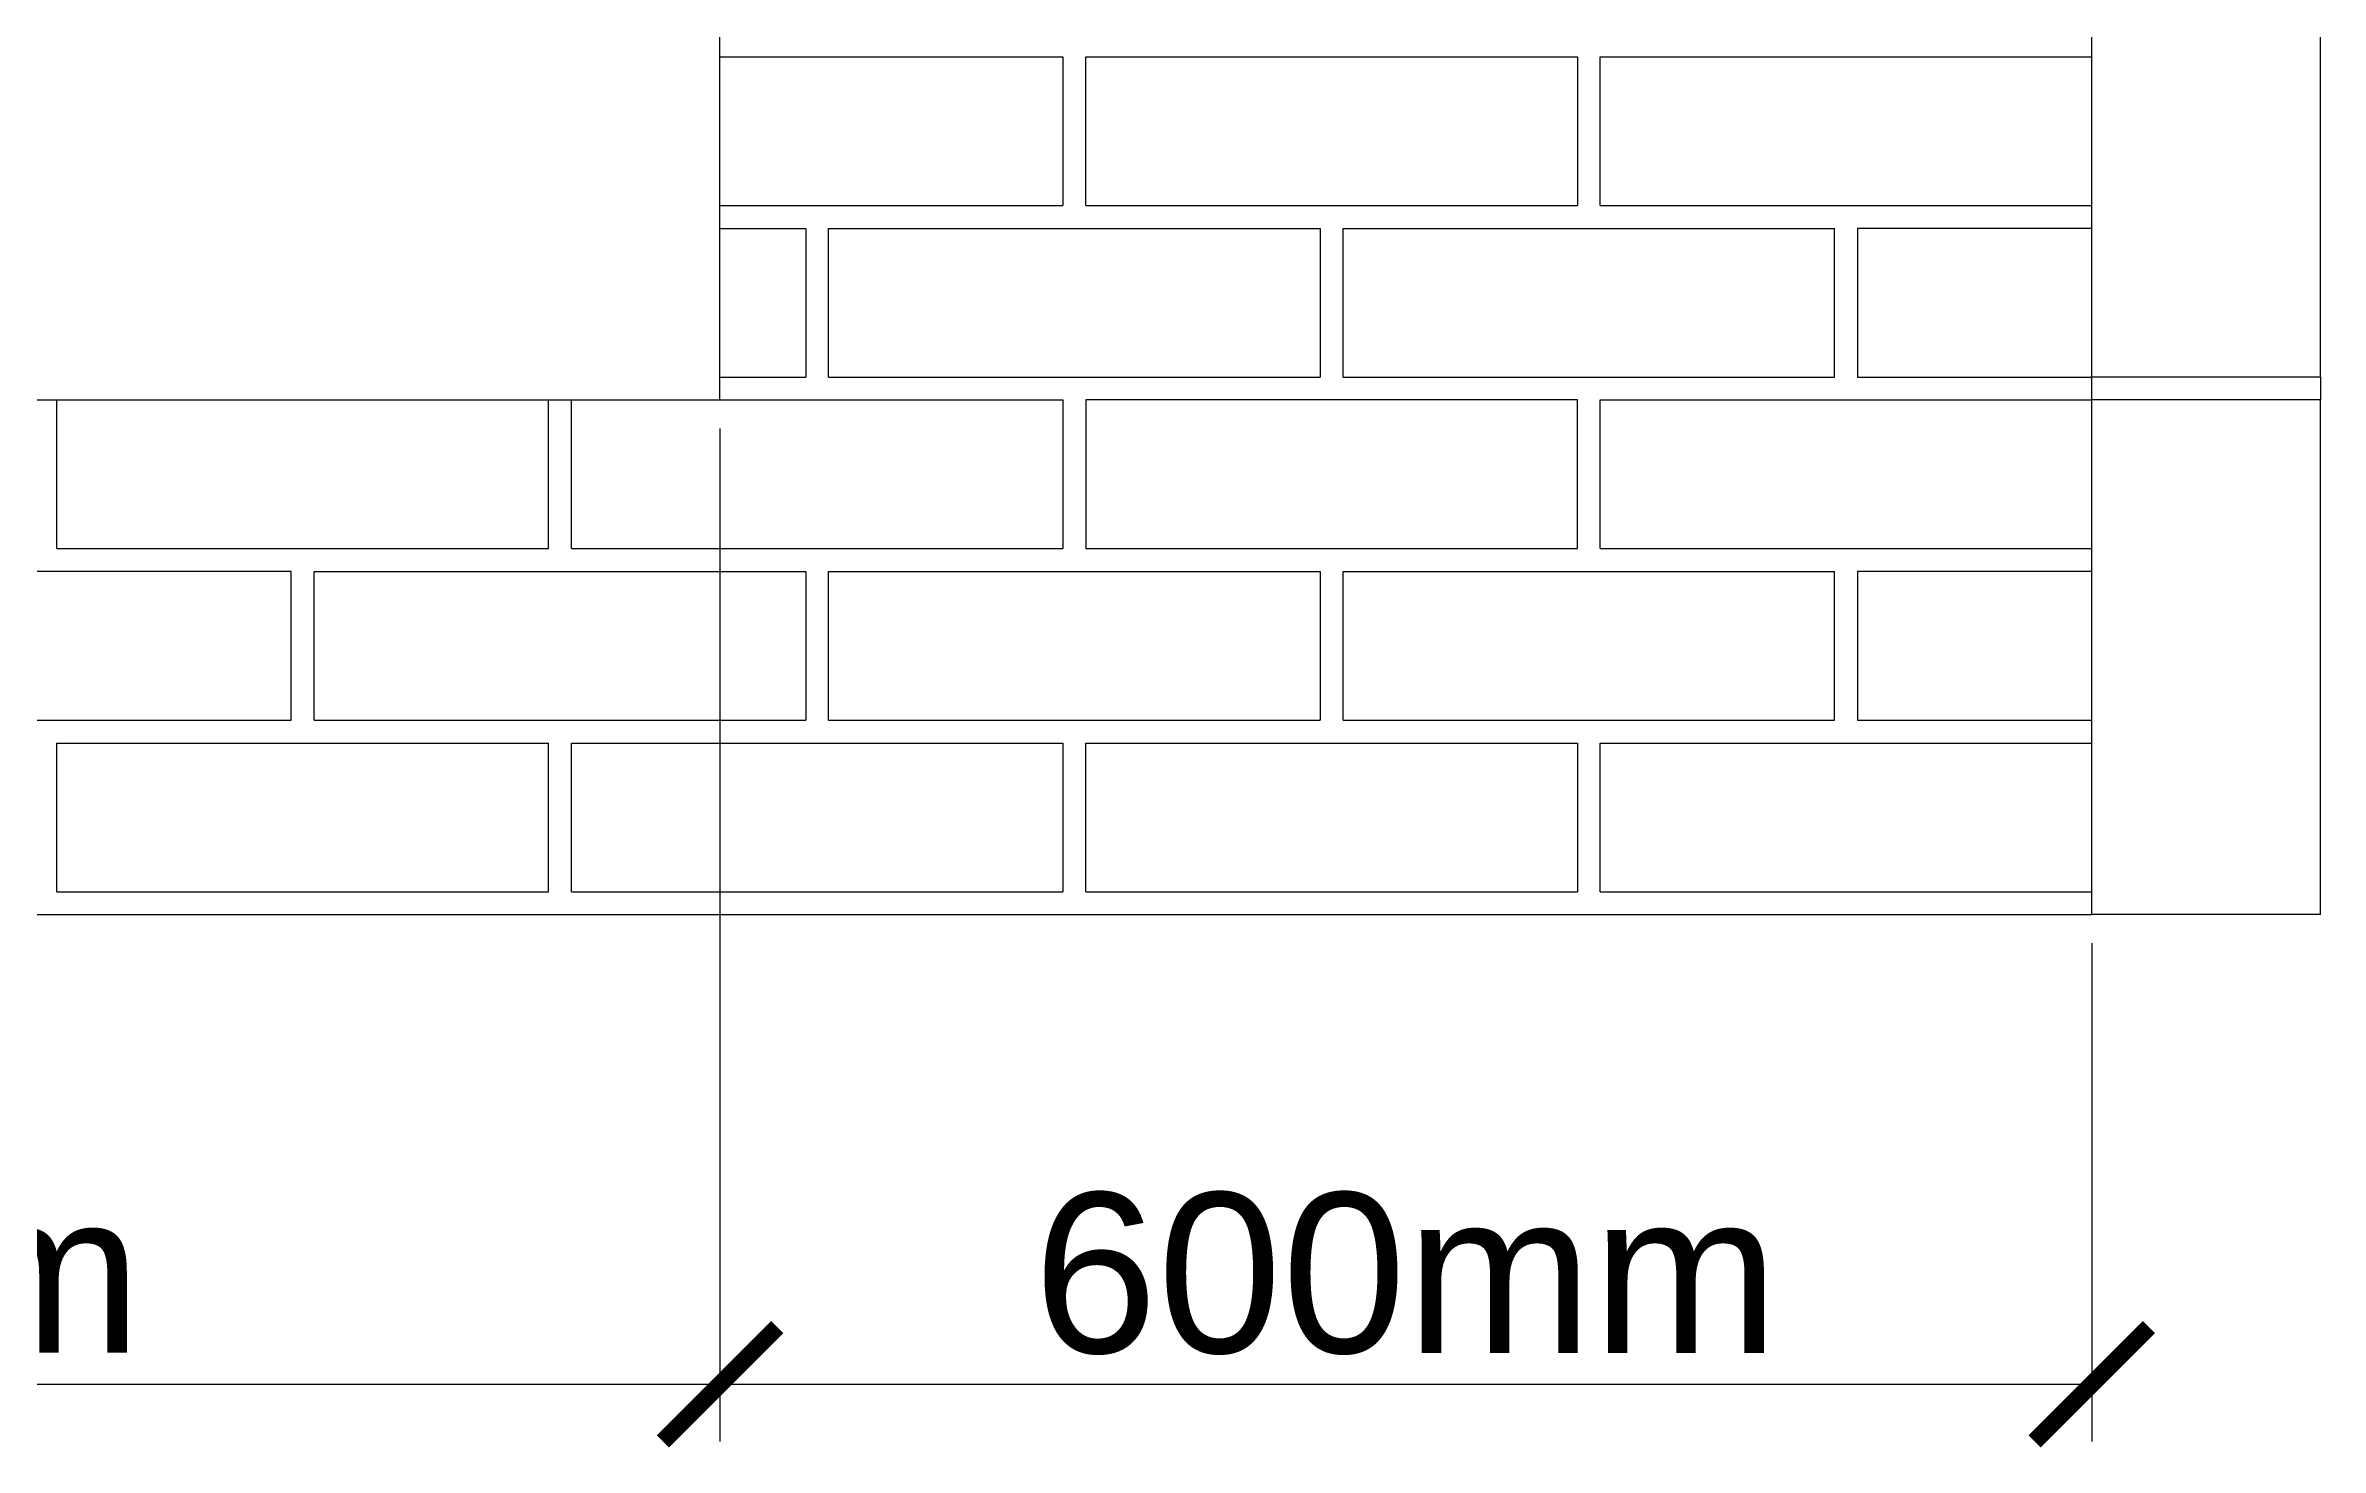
# Model space of a CAD drawing. Header units: millimetres. Extents: x -11841 to 102317, y -68819 to 40378.
# Drawn here: x 76885 to 77880, y 2655 to 3268 of the extents above; entities that cross this region are included whole.
import ezdxf

# ---------------------------------------------------------------- set-up
doc = ezdxf.new("R2010")
doc.units = ezdxf.units.MM
doc.styles.get("Standard").update_dxf_attribs({"font": 'Arial.ttf'})
doc.dimstyles.new('JRMStyle', dxfattribs={"dimtxt": 3.5, "dimasz": 2.5, "dimexe": 1.25, "dimexo": 0.625, "dimtad": 1, "dimdec": 0, "dimdsep": 46, "dimtxsty": 'Standard', "dimblk": 'ARCHTICK', "dimblk1": 'ARCHTICK', "dimblk2": 'ARCHTICK', "dimcen": 2.5, "dimadec": 0, "dimazin": 0, "dimtfac": 1, "dimtdec": 0, "dimtmove": 0, "dimatfit": 3, "dimldrblk": 'ARCHTICK', "dimfxl": 1, "dimarcsym": 0})

# ---------------------------------------------------------------- blocks, each defined once
blk = doc.blocks.new('_ArchTick')
at = {"color": 0, "linetype": 'ByBlock', "const_width": 0.15}
blk.add_lwpolyline([(-0.5, -0.5), (0.5, 0.5)], dxfattribs=at)
blk = doc.blocks.new('*D71')
at = {"color": 0, "lineweight": -2, "ltscale": 0.58, "transparency": 16777216}
for p, q in [((77180.21040927415, 3100.332281707303), (77180.21040927415, 2657.459204252184)), ((76348.21040927415, 2875.33228170709), (76348.21040927415, 2657.459204252184)), ((76348.21040927415, 2682.459204252184), (77180.21040927415, 2682.459204252184))]:
    blk.add_line(p, q, dxfattribs=at)
at = {"layer": 'Defpoints', "color": 0, "ltscale": 0.58, "transparency": 16777216}
for p in [(77180.21040927415, 3112.832281707303), (76348.21040927415, 2887.83228170709), (77180.21040927415, 2682.459204252184)]:
    blk.add_point(p, dxfattribs=at)
at = {"color": 0, "lineweight": -2, "ltscale": 0.58, "transparency": 16777216, "xscale": 50, "yscale": 50, "zscale": 50, "rotation": 180}
blk.add_blockref('_ArchTick', (76348.21040927415, 2682.459204252184), dxfattribs=at)
at = {"color": 0, "lineweight": -2, "ltscale": 0.58, "transparency": 16777216, "xscale": 50, "yscale": 50, "zscale": 50}
blk.add_blockref('_ArchTick', (77180.21040927415, 2682.459204252184), dxfattribs=at)
at = {"color": 0, "ltscale": 0.58, "transparency": 16777216, "insert": (76764.21040927415, 2730.723187881106), "char_height": 70, "attachment_point": 5}
blk.add_mtext('832mm', dxfattribs=at)
blk = doc.blocks.new('*D72')
at = {"color": 0, "lineweight": -2, "ltscale": 0.58, "transparency": 16777216}
for p, q in [((77180.21040927415, 3100.332281707303), (77180.21040927415, 2657.459204252184)), ((77780.21040927415, 2875.332281707092), (77780.21040927415, 2657.459204252184)), ((77180.21040927415, 2682.459204252184), (77780.21040927415, 2682.459204252184))]:
    blk.add_line(p, q, dxfattribs=at)
at = {"layer": 'Defpoints', "color": 0, "ltscale": 0.58, "transparency": 16777216}
for p in [(77180.21040927415, 3112.832281707303), (77780.21040927415, 2887.832281707092), (77780.21040927415, 2682.459204252184)]:
    blk.add_point(p, dxfattribs=at)
at = {"color": 0, "lineweight": -2, "ltscale": 0.58, "transparency": 16777216, "xscale": 50, "yscale": 50, "zscale": 50, "rotation": 180}
blk.add_blockref('_ArchTick', (77180.21040927415, 2682.459204252184), dxfattribs=at)
at = {"color": 0, "lineweight": -2, "ltscale": 0.58, "transparency": 16777216, "xscale": 50, "yscale": 50, "zscale": 50}
blk.add_blockref('_ArchTick', (77780.21040927415, 2682.459204252184), dxfattribs=at)
at = {"color": 0, "ltscale": 0.58, "transparency": 16777216, "insert": (77480.21040927415, 2730.699313392702), "char_height": 70, "attachment_point": 5}
blk.add_mtext('600mm', dxfattribs=at)

msp = doc.modelspace()

# ---------------------------------------------------------------- linework, layer by layer
at = {"ltscale": 0.58}
for p, q in [((77780.21040927415, 2887.83228170709), (77780.21040927414, 5825.832281707094)), ((77180.21040927415, 3112.832281707303), (77180.21040927415, 5137.832281707303)), ((77880.21040927415, 3122.83228170709), (77880.21040927415, 3347.83228170709)), ((77880.21040927415, 3122.83228170709), (77780.21040927422, 3122.83228170709)), ((77880.21040927415, 3122.83228170709), (77880.21040927415, 3112.83228170709)), ((76348.21040927415, 3112.832281706394), (77180.21040927415, 3112.832281707303)), ((77880.21040927415, 3112.83228170709), (77780.21040927422, 3112.83228170709)), ((77880.21040927415, 2887.83228170709), (77880.21040927415, 3112.83228170709)), ((75980.21040927415, 2887.83228170709), (77780.21040927415, 2887.83228170709)), ((77880.21040927415, 2887.83228170709), (77780.21040927415, 2887.83228170709))]:
    msp.add_line(p, q, dxfattribs=at)
for p, q in [((77180.21040927415, 3262.832281707303), (77330.2104092743, 3262.83228170725)), ((77330.2104092743, 3262.83228170725), (77330.21040927427, 3197.83228170725)), ((77340.21040927427, 3197.832281707247), (77340.21040927428, 3262.832281707247)), ((77340.21040927428, 3262.832281707247), (77555.21040927428, 3262.83228170717)), ((77555.21040927428, 3262.83228170717), (77555.21040927427, 3197.83228170717)), ((77565.21040927428, 3262.832281707167), (77780.21040927428, 3262.83228170709)), ((77565.21040927427, 3197.832281707167), (77565.21040927428, 3262.832281707167)), ((77180.21040927415, 3197.832281707304), (77330.21040927427, 3197.83228170725)), ((77340.21040927427, 3197.832281707247), (77555.21040927427, 3197.83228170717)), ((77565.21040927427, 3197.832281707167), (77780.21040927427, 3197.83228170709)), ((77180.21040927415, 3187.832281707304), (77217.71040927427, 3187.83228170729)), ((77217.71040927427, 3187.83228170729), (77217.71040927424, 3122.83228170729)), ((77227.71040927424, 3122.832281707287), (77227.71040927427, 3187.832281707287)), ((77227.71040927427, 3187.832281707287), (77442.71040927427, 3187.83228170721)), ((77442.71040927425, 3187.83228170721), (77442.71040927424, 3122.83228170721)), ((77442.71040927427, 3187.83228170721), (77442.71040927424, 3122.83228170721)), ((77452.71040927424, 3122.832281707207), (77452.71040927425, 3187.832281707207)), ((77452.71040927425, 3187.832281707207), (77667.71040927425, 3187.83228170713)), ((77667.71040927424, 3122.83228170713), (77667.71040927425, 3187.83228170713)), ((77780.21040927405, 3187.832281707089), (77677.71040927425, 3187.832281707127)), ((77677.71040927425, 3187.832281707127), (77677.71040927424, 3122.832281707127)), ((77180.21040927415, 3122.832281707304), (77217.71040927424, 3122.83228170729)), ((77227.71040927424, 3122.832281707287), (77442.71040927424, 3122.83228170721)), ((77452.71040927424, 3122.832281707207), (77667.71040927424, 3122.83228170713)), ((77677.71040927424, 3122.832281707127), (77780.21040927405, 3122.83228170709)), ((76890.21040927463, 3047.832281706201), (76890.21040927464, 3112.832281706201)), ((76890.21040927464, 3112.832281706201), (77105.21040927464, 3112.832281706124)), ((77105.21040927463, 3047.832281706124), (77105.21040927464, 3112.832281706124)), ((77115.21040927463, 3047.832281706122), (77115.21040927464, 3112.832281706122)), ((77180.21040927415, 3112.832281707303), (77330.2104092743, 3112.83228170725)), ((77330.2104092743, 3112.83228170725), (77330.21040927427, 3047.83228170725)), ((77555.21040927422, 3112.83228170717), (77340.21040927422, 3112.832281707247)), ((77340.21040927422, 3112.832281707247), (77340.21040927421, 3047.832281707247)), ((77555.21040927421, 3047.83228170717), (77555.21040927422, 3112.83228170717)), ((77565.21040927421, 3047.832281707167), (77565.21040927422, 3112.832281707167)), ((77565.21040927422, 3112.832281707167), (77780.21040927422, 3112.83228170709)), ((76890.21040927463, 3047.832281706201), (77105.21040927463, 3047.832281706124)), ((77115.21040927463, 3047.832281707327), (77330.21040927427, 3047.83228170725)), ((77340.21040927421, 3047.832281707247), (77555.21040927421, 3047.83228170717)), ((77565.21040927421, 3047.832281707167), (77780.21040927421, 3047.83228170709)), ((76992.71040927462, 3037.832281706164), (76777.71040927462, 3037.832281706241)), ((76992.7104092746, 2972.832281706164), (76992.71040927462, 3037.832281706164)), ((77002.7104092746, 2972.832281706161), (77002.71040927462, 3037.832281706161)), ((77002.71040927462, 3037.832281706161), (77217.71040927462, 3037.832281706084)), ((77180.21040927415, 3037.832281707304), (77217.7104092742, 3037.83228170729)), ((77217.7104092742, 3037.83228170729), (77217.71040927416, 2972.83228170729)), ((77227.71040927416, 2972.832281707287), (77227.7104092742, 3037.832281707287)), ((77227.7104092742, 3037.832281707287), (77442.7104092742, 3037.83228170721)), ((77442.71040927421, 3037.83228170721), (77442.71040927418, 2972.83228170721)), ((77442.7104092742, 3037.83228170721), (77442.71040927416, 2972.83228170721)), ((77452.71040927418, 2972.832281707207), (77452.71040927421, 3037.832281707207)), ((77452.71040927421, 3037.832281707207), (77667.71040927421, 3037.83228170713)), ((77667.71040927418, 2972.83228170713), (77667.71040927421, 3037.83228170713)), ((77780.21040927405, 3037.83228170709), (77677.71040927421, 3037.832281707127)), ((77677.71040927421, 3037.832281707127), (77677.71040927418, 2972.832281707127)), ((76777.7104092746, 2972.832281706241), (76992.7104092746, 2972.832281706164)), ((77002.7104092746, 2972.832281706161), (77217.7104092746, 2972.832281706084)), ((77180.21040927415, 2972.832281707304), (77217.71040927416, 2972.83228170729)), ((77227.71040927416, 2972.832281707287), (77442.71040927416, 2972.83228170721)), ((77452.71040927418, 2972.832281707207), (77667.71040927418, 2972.83228170713)), ((77677.71040927418, 2972.832281707127), (77780.21040927405, 2972.83228170709)), ((76890.21040927457, 2897.832281706201), (76890.2104092746, 2962.832281706201)), ((76890.2104092746, 2962.832281706201), (77105.2104092746, 2962.832281706124)), ((77105.21040927457, 2897.832281706124), (77105.2104092746, 2962.832281706124)), ((77115.2104092746, 2962.832281707327), (77330.21040927424, 2962.83228170725)), ((77115.21040927457, 2897.83228170612), (77115.2104092746, 2962.83228170612)), ((77330.21040927424, 2962.83228170725), (77330.21040927421, 2897.83228170725)), ((77340.21040927415, 2897.832281707247), (77340.21040927418, 2962.832281707247)), ((77340.21040927418, 2962.832281707247), (77555.21040927418, 2962.83228170717)), ((77555.21040927418, 2962.83228170717), (77555.21040927415, 2897.83228170717)), ((77565.21040927415, 2897.832281707167), (77565.21040927418, 2962.832281707167)), ((77565.21040927418, 2962.832281707167), (77780.21040927418, 2962.83228170709)), ((76890.21040927457, 2897.832281706201), (77105.21040927457, 2897.832281706124)), ((77115.21040927456, 2897.832281707327), (77330.21040927421, 2897.83228170725)), ((77340.21040927415, 2897.832281707247), (77555.21040927415, 2897.83228170717)), ((77565.21040927415, 2897.832281707167), (77780.21040927415, 2897.83228170709))]:
    msp.add_line(p, q)

# ---------------------------------------------------------------- dimensions: what is measured, and where the dimension line sits
for base, p1, p2, picture, middle in [((77180.21040927415, 2682.459204252184), (76348.21040927415, 2887.83228170709), (77180.21040927415, 3112.832281707303), '*D71', (76764.21040927415, 2730.723187881106)), ((77780.21040927415, 2682.459204252184), (77180.21040927415, 3112.832281707303), (77780.21040927415, 2887.832281707092), '*D72', (77480.21040927415, 2730.699313392702))]:
    dim = msp.add_linear_dim(base=base, p1=p1, p2=p2, dimstyle='JRMStyle', override={"dimpost": 'mm'}, dxfattribs=at)
    dim.commit()
    dim.dimension.update_dxf_attribs({"geometry": picture, "text_midpoint": middle})

doc.saveas('drawing.dxf')
